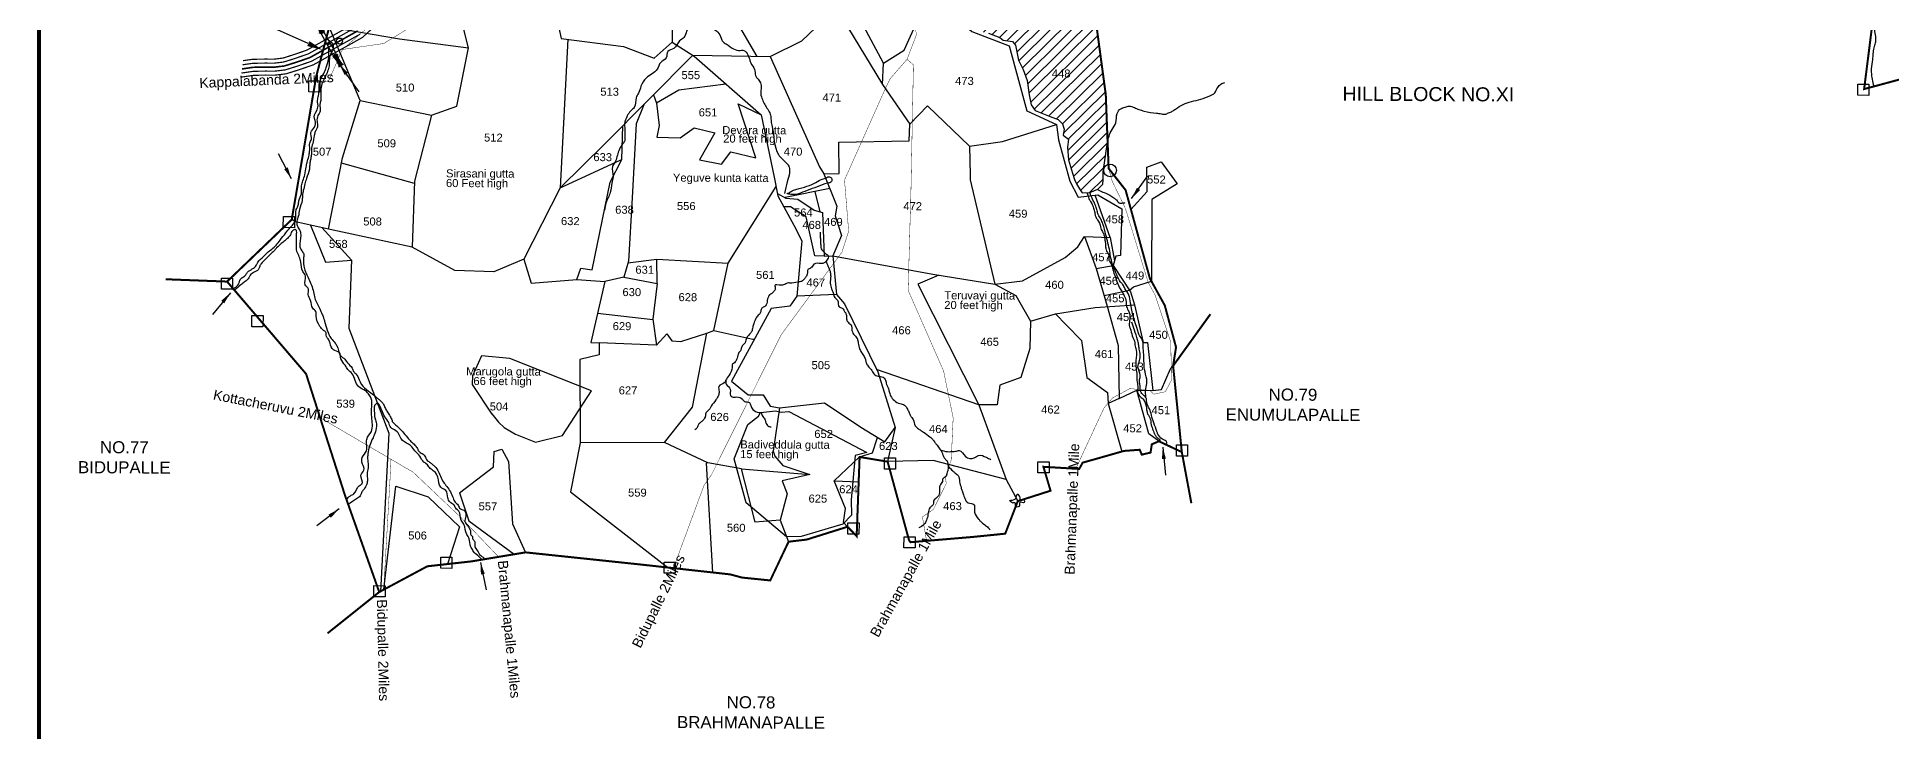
# Model space of a CAD drawing. Header units: feet. Extents: x 799341 to 808000, y 1563100 to 1570804.
# Drawn here: x 799341 to 803976, y 1565676 to 1567411 of the extents above; entities that cross this region are included whole.
import ezdxf
from ezdxf import colors
from ezdxf.entities.mleader import LeaderData, LeaderLine
from ezdxf.enums import TextEntityAlignment as Align
from ezdxf.math import Vec2, Vec3

# ---------------------------------------------------------------- set-up
doc = ezdxf.new("R2010")
doc.units = ezdxf.units.FT
doc.header["$LTSCALE"] = 15
doc.header["$MEASUREMENT"] = 0
doc.header["$PDMODE"] = 32
doc.header["$PDSIZE"] = 15
doc.linetypes.add('HIDDEN2', pattern=[0.1875, 0.125, -0.0625])
for name, color, linetype in [('CANAL1', 7, 'Continuous'), ('HILL', 17, 'Continuous'), ('PLOT', 7, 'Continuous'), ('PLOT NO', 7, 'Continuous'), ('ROADS', 6, 'Continuous'), ('STRUCTURE', 5, 'Continuous'), ('TANKS-STREAM', 4, 'Continuous'), ('TEXT', 1, 'Continuous'), ('text2', 7, 'Continuous'), ('VILLAGE STONES', 240, 'Continuous')]:
    doc.layers.add(name, color=color, linetype=linetype)
doc.layers.add('VILLAGE BOUNDRY', color=5, linetype='HIDDEN2', lineweight=100)
doc.styles.get("Standard").update_dxf_attribs({"font": 'arial.ttf'})
doc.linetypes.add('DOTS', pattern='A,1e-06,-3,["●",Standard,S=3,R=0,X=-1.25,Y=-1.25],-3', length=6.000001)
doc.dimstyles.get("Standard").update_dxf_attribs({"dimtxt": 0.18, "dimasz": 30, "dimexe": 0.18, "dimexo": 0.0625, "dimgap": 0.09, "dimtad": 0, "dimtih": 1, "dimtoh": 1, "dimdec": 4, "dimzin": 0, "dimdsep": 46, "dimtxsty": 'Standard', "dimcen": 0.09, "dimadec": 0, "dimazin": 0, "dimtfac": 1, "dimtdec": 4, "dimtofl": 0, "dimtmove": 0, "dimatfit": 3, "dimfxl": 1, "dimtolj": 1, "dimtzin": 0, "dimarcsym": 0})

# ---------------------------------------------------------------- blocks, each defined once
blk = doc.blocks.new('UT')
at = {"layer": 'STRUCTURE'}
h = blk.add_hatch(dxfattribs=at)
h.set_pattern_fill('DASH', color=150, scale=8, angle=-39.6278, style=0)
h.set_pattern_definition([(320.372247933, (-4370.464, -6260.8811), (1.40800153113, 0.132407282), [1, -1])])
h.paths.add_polyline_path([(765163, 1700681.9), (765165.6, 1700680.6), (765167.2, 1700680.3), (765169.1, 1700680), (765172.4, 1700679.6), (765176.4, 1700679.3), (765179.5, 1700679.5), (765183.1, 1700679.9), (765187.7, 1700680.9), (765188.9, 1700681.2), (765193.1, 1700682.2), (765196.1, 1700680.2), (765196.1, 1700672.2), (765193.1, 1700670.2), (765190.5, 1700670.8), (765188.1, 1700671.3), (765185.5, 1700671.8), (765183.6, 1700672.1), (765181, 1700672.5), (765180.3, 1700672.5), (765178.5, 1700672.6), (765176.7, 1700672.6), (765174.6, 1700672.5), (765172.5, 1700672.3), (765170.4, 1700672), (765168.5, 1700671.7), (765166.1, 1700671.2), (765165, 1700670.8), (765163, 1700669.7)])
h.paths.add_polyline_path([(765259.1, 1700682.2), (765256.1, 1700680.2), (765256.1, 1700672.2), (765259.1, 1700670.2), (765261.9, 1700671), (765264.4, 1700671.6), (765266.4, 1700672), (765269.1, 1700672.5), (765272.7, 1700673), (765276.1, 1700673.1), (765278.6, 1700672.9), (765281.2, 1700672.7), (765283.9, 1700672.3), (765286.4, 1700671.9), (765288, 1700671.3), (765289.2, 1700670.6), (765289.1, 1700682.7), (765287.6, 1700681.8), (765285.7, 1700681.2), (765283, 1700680.7), (765281.2, 1700680.4), (765276.7, 1700679.9), (765272.7, 1700679.9), (765268.7, 1700680.3), (765264.8, 1700681), (765261.2, 1700681.7)])
at = {"layer": 'STRUCTURE', "color": 150, "const_width": 0.628}
for points in [[(765190.1, 1700688.2), (765190.1, 1700684.2), (765196.1, 1700680.2), (765256.1, 1700680.2), (765262.1, 1700684.2), (765262.1, 1700688.2)], [(765190.1, 1700664.2), (765190.1, 1700668.2), (765196.1, 1700672.2), (765256.1, 1700672.2), (765262.1, 1700668.2), (765262.1, 1700664.2)]]:
    blk.add_lwpolyline(points, dxfattribs=at)
at = {"layer": 'STRUCTURE', "color": 150}
for points in [[(765196.1, 1700680.2), (765256.1, 1700680.2)], [(765196.1, 1700672.2), (765256.1, 1700672.2)], [(765196.1, 1700672.2), (765256.1, 1700672.2)]]:
    blk.add_lwpolyline(points, dxfattribs=at)
at = {"layer": 'STRUCTURE', "color": 0}
blk.add_circle((765226.1, 1700676.2), 1.89, dxfattribs=at)
at = {"layer": 'STRUCTURE', "color": 150}
for points in [[(765163, 1700681.9), (765164.4, 1700681.1), (765167.9, 1700680.2), (765171.2, 1700679.8), (765176.1, 1700679.4), (765184.7, 1700680.3), (765193.1, 1700682.2)], [(765289.1, 1700682.7), (765287.8, 1700681.9), (765284.3, 1700680.9), (765280.9, 1700680.4), (765276.1, 1700679.8), (765267.4, 1700680.5), (765259.1, 1700682.2)], [(765163, 1700669.7), (765164.3, 1700670.6), (765167.8, 1700671.6), (765171.2, 1700672.1), (765176, 1700672.6), (765184.7, 1700672), (765193.1, 1700670.2)], [(765289.2, 1700670.6), (765287.8, 1700671.4), (765284.2, 1700672.3), (765280.9, 1700672.7), (765276.1, 1700673.1), (765267.4, 1700672.2), (765259.1, 1700670.2)]]:
    blk.add_spline(points, degree=3, dxfattribs=at)
at = {"layer": 'STRUCTURE', "color": 0}
blk.add_text('STREAM', height=5, dxfattribs=at).set_placement((765148.2, 1700675.8), align=Align.MIDDLE_CENTER)
for points in [[(765190.9, 1700676), (765164.2, 1700675.8)], [(765289.3, 1700676.7), (765265.4, 1700676.4)]]:
    blk.add_leader(points, dimstyle='Standard', override={"dimasz": 10, "dimgap": 0.09, "dimtad": 0}, dxfattribs=at)

msp = doc.modelspace()

# ---------------------------------------------------------------- hatches: boundary and pattern name
at = {"layer": 'TANKS-STREAM'}
h = msp.add_hatch(dxfattribs=at)
h.set_pattern_fill('ANSI31,_O', color=256, scale=150.620672, angle=-0.2653)
h.set_pattern_definition([(44.7347113, (-10452.997, -2785.25), (-13.251328, 13.37461129), [])])
h.paths.add_polyline_path([(801818.2, 1567533.6), (801773.8, 1567537.4), (801712, 1567542.7), (801652.1, 1567549.9), (801615, 1567557.8), (801602, 1567553.8), (801589.8, 1567552.2), (801590.6, 1567546.5), (801603.4, 1567542.3), (801612.8, 1567540.8), (801623.2, 1567535.5), (801627.9, 1567527.9), (801629.7, 1567518.9), (801637.9, 1567511.3), (801643.8, 1567494), (801655.4, 1567464.7), (801665.5, 1567448.6), (801687.6, 1567434.3), (801694, 1567425.4), (801718.8, 1567421.2), (801747.5, 1567410.5), (801755.4, 1567403.2), (801779, 1567400), (801786.2, 1567391.1), (801793.6, 1567353.9), (801805.4, 1567330.4), (801815.5, 1567302.8), (801820.5, 1567267.1), (801825.6, 1567242.1), (801835.3, 1567228), (801873.1, 1567213.1), (801892.7, 1567205.4), (801903.5, 1567194.5), (801907.6, 1567181), (801905, 1567166.5), (801918.7, 1567155.9), (801915.9, 1567136.6), (801918.6, 1567104.5), (801929, 1567071.2), (801933.7, 1567055.2), (801939, 1567044.4), (801946, 1567031.9), (801953.2, 1567021.9), (801972.1, 1567023.3), (801991.8, 1567031.1), (802004.5, 1567044.3), (802005, 1567054.6), (802005.6, 1567074.5), (802016.5, 1567149), (802011.8, 1567267.8), (801987.1, 1567450.7), (801976.9, 1567535.9), (801923.3, 1567529.5), (801891.1, 1567530.8)])

# ---------------------------------------------------------------- linework, layer by layer
at = {"layer": 'CANAL1', "color": 1, "const_width": 3}
for points in [[(799850.8, 1567311.2), (799882.6, 1567315.7), (799912.2, 1567316.3), (799935.5, 1567316.1), (799963.7, 1567319.5), (799994.8, 1567329.2), (800031.4, 1567341.8), (800154.6, 1567410.4), (800215.9, 1567466.7)], [(799855.9, 1567352.3), (799879.3, 1567355.7), (799912, 1567356.3), (799933.3, 1567356.1), (799955.3, 1567358.7), (799982.3, 1567367.2), (800015, 1567378.4), (800131, 1567443.1)]]:
    msp.add_lwpolyline(points, dxfattribs=at)
at = {"layer": 'CANAL1', "color": 1, "linetype": 'HIDDEN2', "ltscale": 5, "const_width": 4}
msp.add_lwpolyline([(799853.4, 1567331.7), (799880.9, 1567335.7), (799912.1, 1567336.3), (799934.4, 1567336.1), (799959.5, 1567339.1), (799988.5, 1567348.2), (800011.4, 1567356), (800023.2, 1567360.1), (800142.8, 1567426.8)], dxfattribs=at)
at = {"layer": 'CANAL1', "color": 5, "const_width": 3}
for points in [[(799854.7, 1567342), (799880.1, 1567345.7), (799912.1, 1567346.3), (799933.8, 1567346.1), (799957.4, 1567348.9), (799985.4, 1567357.7), (800019.1, 1567369.3), (800136.9, 1567434.9)], [(799852.1, 1567321.4), (799881.8, 1567325.7), (799912.2, 1567326.3), (799934.9, 1567326.1), (799961.6, 1567329.3), (799991.7, 1567338.7), (800027.3, 1567350.9), (800148.7, 1567418.6)]]:
    msp.add_lwpolyline(points, dxfattribs=at)
at = {"layer": 'HILL'}
for points in [[(800478, 1566470.2), (800494.6, 1566449.1), (800508.6, 1566436), (800536.7, 1566419.7), (800586.8, 1566399.5), (800654, 1566416.5), (800726.9, 1566527.9), (800522.4, 1566608.8), (800452.1, 1566615), (800429.7, 1566565.5), (800428.6, 1566543.3), (800477.4, 1566469.1)], [(801375.2, 1566255.4), (801376.1, 1566217.1), (801354.7, 1566195), (801250.5, 1566164.1), (801214.4, 1566162.8), (801113.4, 1566247.7), (801083.1, 1566358), (801117.8, 1566443.4), (801143.9, 1566464.1), (801149.4, 1566473.6), (801186.7, 1566477.7), (801200.9, 1566474.8), (801220.2, 1566476), (801415, 1566374), (801385.5, 1566366.2), (801375.2, 1566255.4)]]:
    msp.add_lwpolyline(points, dxfattribs=at)
at = {"layer": 'PLOT'}
for points in [[(801173, 1567362.4), (801252.4, 1567401.5), (801338.3, 1567483.8), (801333.1, 1567505.7), (801325, 1567599.8), (801287.5, 1567720.9), (801265, 1567661.6), (801242.2, 1567590.2), (801252.4, 1567539.7), (801256.2, 1567531.5), (801291.4, 1567505.9), (801333.9, 1567502.1)], [(800071.5, 1567436.5), (800246.9, 1567406.6), (800419.7, 1567384.3), (800386, 1567517), (800426, 1567596.3), (800345.5, 1567578.9), (800264.1, 1567557)], [(800426, 1567596.3), (800432.8, 1567576.3), (800462, 1567567.7), (800491.2, 1567518.4), (800523, 1567510.3), (800559.7, 1567516), (800614.2, 1567496.5), (800640.4, 1567457.9), (800650.8, 1567408.1), (800806.5, 1567387.9), (800883.5, 1567358.9), (800928.3, 1567398.6)], [(801072.4, 1567609.5), (801070.2, 1567575.3), (801085, 1567457), (801140.1, 1567362.9)], [(801456.2, 1567345.8), (801507.7, 1567378.8), (801535.7, 1567439.6), (801628.2, 1567448.7), (801652.5, 1567446.7), (801562.6, 1567569.5), (801694.1, 1567564), (801769.7, 1567554.1), (801794.5, 1567558.3), (801821.9, 1567548.4), (801859, 1567543.6), (801870.8, 1567550.4), (801903.6, 1567551), (801903.7, 1567545.8), (801925.1, 1567553.6), (801968.3, 1567606.9)], [(801338.3, 1567483.8), (801453.6, 1567292.4), (801521.9, 1567193.4), (801566.4, 1567239.5), (801671.2, 1567138.5), (801753.9, 1567150.8), (801888.6, 1567192.7)], [(801453.6, 1567292.4), (801456.2, 1567345.8), (801406.9, 1567437.8), (801389.2, 1567502.2)], [(800070, 1566931.7), (800104.9, 1567109.6), (800148.9, 1567252.8), (800071.5, 1567436.5)], [(800927.4, 1567459.6), (800928.3, 1567398.6), (800982.9, 1567363.6), (801150.5, 1567217), (801183.5, 1567061.3), (801192.4, 1567015.1), (801232.2, 1566941.8), (801252.6, 1566902.2), (801239.5, 1566764.5), (801222.5, 1566739.5), (801175.3, 1566733.7), (801120.7, 1566633), (801076.5, 1566551.6), (801118.5, 1566517.4), (801155.7, 1566517.6), (801173.2, 1566489.8), (801196.8, 1566485), (801309.3, 1566497.6), (801399.7, 1566437.4), (801460.1, 1566400.2), (801485.3, 1566435.8), (801466.7, 1566350.9)], [(801652.5, 1567446.7), (801677.1, 1567425), (801770.7, 1567389.3), (801814.6, 1567226.8), (801888.6, 1567192.7)], [(800668, 1567405.9), (800648.2, 1567034.7), (800557.5, 1566856.5), (800482.9, 1566824.7), (800385.3, 1566827.9), (800278.6, 1566886.6), (800061.9, 1566933.4), (799987.2, 1566949.6), (799977.7, 1566955.4)], [(800148.9, 1567252.8), (800327.1, 1567216.6), (800389.9, 1567238.8), (800419.7, 1567384.3)], [(800648.2, 1567034.7), (800761.3, 1567145.7), (800979.7, 1567365.7), (801173, 1567362.4), (801296.4, 1567087.3), (801307.3, 1567070.1), (801339.8, 1566988.6), (801335.7, 1566964.9), (801351.1, 1566915.4), (801329.7, 1566864.9), (801339.1, 1566768.4), (801239.5, 1566764.5)], [(801062.7, 1567293.8), (800945.3, 1567279), (800888.9, 1567246.5)], [(800881.7, 1567267), (800888.9, 1567246.5), (800895.8, 1567190.1), (800889.8, 1567161.1), (800948.4, 1567159.7), (800983.7, 1567184.9), (801034.9, 1567171.7), (800996.6, 1567104.6), (801052, 1567094.2), (801074.7, 1567124.9), (801137.4, 1567110), (801093.2, 1567244.5), (801150.5, 1567217)], [(800327.1, 1567216.6), (800284.5, 1567051.8), (800278.6, 1566886.6)], [(800857.3, 1567242.4), (800838.6, 1567194.8), (800828.5, 1567009.5), (800818.9, 1566852), (800807.9, 1566811.5), (800759.8, 1566800.6)], [(800648.2, 1567034.7), (800798, 1567104.1), (800802.3, 1567105.1), (800805.1, 1567189.8)], [(801307.3, 1567070.1), (801345.7, 1567070.7), (801344.4, 1567149.1), (801520.3, 1567151.9), (801521.9, 1567193.4)], [(801888.6, 1567192.7), (801893.6, 1567154.5), (801922.3, 1567051.3), (801943, 1567011.8), (801992.3, 1567017), (802052.3, 1566982), (802048.4, 1566866), (802036.6, 1566864), (802030.2, 1566840.4), (802073.7, 1566775.4), (802083.6, 1566742.4), (802105, 1566648.8), (802115.7, 1566648.8), (802129.2, 1566528.4), (802151.3, 1566530.9), (802172.5, 1566580.8), (802180.1, 1566590.2)], [(800690.3, 1566805.5), (800699.9, 1566833.8), (800728.8, 1566829.9), (800773.3, 1567048.5), (800802.3, 1567105.1)], [(801671.2, 1567138.5), (801672.6, 1567067.1), (801673.3, 1567054.6), (801734.8, 1566794.2), (801803.5, 1566802.2), (801910.4, 1566860.8), (801941.6, 1566887.3), (801958.5, 1566913.3), (802022.6, 1566910.4), (801985.1, 1567016.3)], [(800284.3, 1567045.3), (800102.4, 1567096.7)], [(802074.7, 1566980.6), (802114.9, 1567025.7), (802114.5, 1567086.1), (802150.2, 1567099.6), (802190.6, 1567044.7), (802127, 1567005.9), (802125.9, 1566801.6)], [(801032.5, 1566678.5), (801068.4, 1566846.5), (801187.9, 1567038.2)], [(801191.4, 1567020.2), (801212.6, 1567009.3), (801242.2, 1567006.4), (801283.2, 1566979), (801304.2, 1566973.4), (801308.5, 1566863.9), (801285.1, 1566864.9), (801262.8, 1566962.1), (801224, 1566987.7), (801207.6, 1566987.1)], [(801322.2, 1567032.7), (801210.8, 1567010.2)], [(801284.8, 1567025.2), (801297.4, 1566975.2)], [(800024.6, 1566941.5), (800061.8, 1566849.5), (800126.7, 1566853.9), (800052.9, 1566935.4)], [(801958.5, 1566913.3), (801987.4, 1566833.6), (802015.6, 1566739.1), (802042.7, 1566641.1), (802045.6, 1566509), (802018.2, 1566496.1), (802052.3, 1566376.3)], [(802022.6, 1566910.4), (802033.4, 1566852.2)], [(800126.7, 1566853.9), (800120.1, 1566684.3), (800220, 1566421.9), (800199.5, 1566026.9)], [(800557.5, 1566856.5), (800576.2, 1566796.3), (800690.3, 1566805.5), (800759.8, 1566800.6), (800725.4, 1566648.3), (800746.1, 1566647.7), (800746.2, 1566617.4), (800697.3, 1566605.9), (800698.7, 1566397.9), (800674.6, 1566275.6), (800917.6, 1566086.5)], [(800807.9, 1566811.5), (800890.6, 1566795.4), (800889.9, 1566856.3)], [(800817.8, 1566847.7), (800889.9, 1566856.3), (801068.4, 1566846.5)], [(801308.5, 1566863.9), (801329.7, 1566864.9), (801579.5, 1566818.9), (801734.8, 1566794.2), (801786.8, 1566765.6), (801823.7, 1566701.5), (801822.3, 1566633.2), (801799.2, 1566560.7), (801747.4, 1566541.6), (801740.8, 1566492.8), (801694.7, 1566492.7), (801439.3, 1566581.4)], [(801987.4, 1566833.6), (802030.2, 1566840.4)], [(800890.6, 1566795.4), (800880.2, 1566706.6), (800888.9, 1566642.2), (800746.1, 1566647.7)], [(801594.7, 1566816.5), (801542.4, 1566794.1), (801694.7, 1566492.7), (801763.2, 1566306.3), (801791.9, 1566252.1)], [(802007.7, 1566765.6), (802071.4, 1566778.8), (802080.7, 1566787.9), (802125.9, 1566801.6)], [(801339.1, 1566768.4), (801359, 1566745.2), (801442.5, 1566574.9), (801485.3, 1566435.8)], [(801823.7, 1566701.5), (801885.8, 1566720), (801985.6, 1566735.8), (802083.6, 1566742.4)], [(800742.1, 1566722.1), (800880.2, 1566706)], [(801885.8, 1566720), (801913.4, 1566691.8), (801951.1, 1566653.4), (801964.9, 1566560.9), (802016.3, 1566523.6), (802018.2, 1566496.1)], [(800888.9, 1566642.2), (800914.9, 1566670.1), (800927.8, 1566653), (800949.9, 1566650.7), (801015.1, 1566672.1)], [(801101.8, 1566332.7), (801017.2, 1566347.9), (800909, 1566398.7), (800979.3, 1566487), (801015.1, 1566672.1), (801032.5, 1566678.5), (801129.6, 1566657.2)], [(801129.6, 1566657.2), (801133.3, 1566656.4)], [(802045.6, 1566509), (802089.7, 1566529.8), (802129.2, 1566528.4)], [(802144.5, 1566401.8), (802119.2, 1566420.3), (802089.7, 1566529.8)], [(801196.8, 1566485), (801181.1, 1566377), (801185.2, 1566364.2), (801204.5, 1566341), (801272.7, 1566319), (801203.2, 1566302.8), (801215.9, 1566270.4), (801197.8, 1566204.5), (801219.2, 1566150.9)], [(801366.7, 1566188.3), (801356.1, 1566199.3), (801361.6, 1566233.5), (801332.9, 1566302.8), (801396.7, 1566362.5), (801429.1, 1566372.6), (801441.6, 1566411.6)], [(800396.6, 1566273.1), (800482.3, 1566338), (800483.5, 1566375.9), (800502.5, 1566382), (800519.2, 1566351.2), (800529.6, 1566195.2), (800561.9, 1566124.3)], [(800909, 1566398.7), (800698.7, 1566397.9)], [(801017.2, 1566347.9), (801013.6, 1566346.9), (801028.8, 1566074.2)], [(801197.8, 1566204.5), (801135.7, 1566200), (801101.8, 1566332.7), (801272.7, 1566319)], [(801763.2, 1566306.3), (801580.5, 1566353.6), (801466.7, 1566350.9)], [(800207.5, 1566031.2), (800237.6, 1566289.8), (800318.6, 1566263), (800396.6, 1566187.8), (800367.3, 1566095.2)], [(800396.6, 1566273.1), (800420.3, 1566202.7), (800533.9, 1566119.6)], [(801332.9, 1566302.8), (801394.4, 1566300.4)]]:
    msp.add_lwpolyline(points, dxfattribs=at)
at = {"layer": 'ROADS', "linetype": 'DOTS', "ltscale": 0.15, "const_width": 1}
for points in [[(800104.4, 1567380.3), (800265.8, 1567520.7), (800413.8, 1567679.9), (800477.4, 1567762.1), (800553.7, 1567939.2)], [(800931.5, 1566084.9), (801007.7, 1566291.2), (801026.3, 1566317.7), (801200.8, 1566668), (801352.7, 1566874.3), (801369.3, 1566926.6), (801359, 1567054.3), (801460.8, 1567282), (801473.1, 1567307.3), (801515.3, 1567355.8), (801539.7, 1567419.8), (801526.4, 1567446.7), (801556.3, 1567515.9), (801538.7, 1567619), (801507.8, 1567733.5), (801501.4, 1567757.5), (801488.2, 1567846.4), (801465, 1567851.2), (801478.9, 1567869)], [(800041.4, 1567298.2), (800069.2, 1567300.7), (800104.4, 1567380.3), (800207.8, 1567395.2), (800303.5, 1567453.8)], [(801564, 1566153.1), (801553.7, 1566212.8), (801581.4, 1566231.9), (801613.2, 1566296.3), (801611.1, 1566312.7), (801625.7, 1566355.9), (801630.5, 1566459.9), (801606.6, 1566577.2), (801518, 1566778.7), (801525.1, 1567031.9), (801531.2, 1567341.8), (801515.3, 1567355.8)]]:
    msp.add_lwpolyline(points, dxfattribs=at)
at = {"layer": 'ROADS', "linetype": 'HIDDEN2', "ltscale": 10, "const_width": 1}
for points in [[(801936.9, 1566333.2), (802007.5, 1566485.2), (802028.7, 1566509.9), (802072, 1566533.3), (802121.7, 1566528.7), (802132, 1566519.4), (802160.6, 1566525.5), (802176.1, 1566554.6), (802174.2, 1566649.6), (802135, 1566767.1), (802117.6, 1566799.1), (802069.3, 1566956), (802060.9, 1566983.2), (802028.1, 1567050.8), (802019, 1567083.1)], [(800048.7, 1566460.6), (800165.2, 1566392.4), (800281.4, 1566324.3), (800399.5, 1566212.4), (800494.5, 1566113.1)], [(800225.8, 1566356.9), (800223.3, 1566306.7), (800207.5, 1566031.2)]]:
    msp.add_lwpolyline(points, dxfattribs=at)
at = {"layer": 'TANKS-STREAM'}
msp.add_lwpolyline([(801718.8, 1567421.2), (801747.5, 1567410.5), (801755.4, 1567403.2), (801779, 1567400), (801786.2, 1567391.1), (801793.6, 1567353.9), (801805.4, 1567330.4), (801815.5, 1567302.8), (801820.5, 1567267.1), (801825.6, 1567242.1), (801835.3, 1567228), (801873.1, 1567213.1), (801892.7, 1567205.4), (801903.5, 1567194.5), (801907.6, 1567181), (801905, 1567166.5), (801918.7, 1567155.9), (801915.9, 1567136.6), (801918.6, 1567104.5), (801929, 1567071.2), (801933.7, 1567055.2), (801939, 1567044.4), (801946, 1567031.9), (801953.2, 1567021.9), (801972.1, 1567023.3), (801991.8, 1567031.1), (802004.5, 1567044.3), (802005, 1567054.6), (802005.6, 1567074.5), (802016.5, 1567149)], dxfattribs=at)
for points in [[(803931.4, 1567288.1), (803930.6, 1567292.9), (803926.8, 1567310.1), (803925.5, 1567323.4), (803925.6, 1567332.3), (803928.7, 1567355.6), (803929.5, 1567369.5), (803932.1, 1567384.7), (803935.4, 1567396.9), (803936.2, 1567408.2), (803933.6, 1567425.3), (803936.4, 1567444), (803939.2, 1567460.8), (803942.3, 1567477.6), (803947, 1567493.9), (803947.3, 1567508.8), (803949.6, 1567530.9), (803953.8, 1567551.2), (803960.4, 1567569.9), (803963.7, 1567585.9), (803952.9, 1567639.7), (803943.6, 1567670.5), (803940.7, 1567701.2), (803935.3, 1567726.8), (803930.8, 1567746.3), (803928, 1567781), (803919.5, 1567804.2), (803911.8, 1567828.5), (803903, 1567853.1), (803900, 1567870.2), (803902.4, 1567881.8), (803899.1, 1567910.8), (803893, 1567932), (803889, 1567943.9), (803881.9, 1567967.2), (803878.6, 1567981.9), (803874.9, 1568005.8), (803866.9, 1568060), (803862.9, 1568075.4), (803860.3, 1568092.2), (803859.7, 1568118.1), (803856, 1568135.2), (803852, 1568156.3), (803852.4, 1568177.5), (803850.9, 1568210.6), (803853, 1568228.7), (803850.4, 1568244.1), (803851.8, 1568256.7), (803849, 1568289), (803835.4, 1568317.4), (803837.2, 1568353.4), (803830.2, 1568366.6), (803825.9, 1568383), (803818.9, 1568397.7), (803810.8, 1568416.9), (803798.8, 1568441.5), (803792.9, 1568451.3), (803784.2, 1568457.4), (803780.4, 1568460.7), (803770.1, 1568481.5), (803764.6, 1568495.5), (803754.8, 1568500.5), (803742.2, 1568504.9), (803739.5, 1568505.5), (803722.6, 1568509.4), (803710, 1568512.2), (803689.5, 1568512.4), (803667.5, 1568527.7), (803660.9, 1568529.3), (803656.6, 1568533.2), (803645.7, 1568537.6), (803634.2, 1568539.8), (803626.6, 1568540.9), (803617.3, 1568543.7), (803608.6, 1568547.6), (803596.6, 1568551.5), (803581.8, 1568555.9), (803571.4, 1568559.2), (803561.1, 1568570.7), (803553.5, 1568574), (803544.2, 1568579.5), (803537.1, 1568586.1), (803525.7, 1568591.1), (803515.3, 1568595), (803474.7, 1568606.5), (803466.4, 1568609.8), (803453.2, 1568618.1), (803450, 1568621), (803444.5, 1568622.5), (803435.7, 1568626.3), (803429.1, 1568630.9), (803423.6, 1568636.6), (803419.3, 1568640.7), (803410.3, 1568646.4), (803401.2, 1568651), (803390.5, 1568657.1), (803370.6, 1568674), (803359.1, 1568680.1), (803352, 1568686), (803344.3, 1568688.9), (803333.7, 1568698), (803328.9, 1568704.8), (803323.2, 1568709.7), (803314.5, 1568713.7), (803301.6, 1568721.7), (803295.4, 1568729.5), (803289.7, 1568734.2), (803279.2, 1568741.4), (803271.2, 1568747.8), (803258.2, 1568752.4), (803251.3, 1568745.6), (803252.5, 1568734.5), (803264.5, 1568719.9), (803273.4, 1568711.4), (803275.9, 1568704.2), (803280.4, 1568688.7), (803284.4, 1568682.3), (803295, 1568680.7), (803306.8, 1568681.1), (803324.9, 1568682.3), (803335.1, 1568672.4), (803343.7, 1568663.9), (803356.3, 1568651.7), (803379, 1568635.8), (803387.1, 1568624.3), (803394.5, 1568614.8), (803403.3, 1568603.6), (803425.3, 1568582.3), (803425.3, 1568573.1), (803425.9, 1568563.3), (803426.8, 1568544.4), (803425.1, 1568533.6), (803423, 1568523.8), (803426.4, 1568516), (803427.7, 1568510.5), (803427.6, 1568504.4), (803432.5, 1568489.9), (803433.6, 1568483.2), (803431.9, 1568469.5), (803433.1, 1568460.7), (803435.2, 1568455.7), (803437.5, 1568449.8), (803442.7, 1568446.5), (803443.4, 1568440.3), (803443.4, 1568428.7), (803443.3, 1568418.7), (803447.6, 1568412.6), (803454.2, 1568401.6), (803455.8, 1568394.5), (803461.5, 1568388.5), (803462.9, 1568383.3), (803464, 1568372.8), (803467, 1568341.4), (803471.9, 1568326.9), (803470.7, 1568320.9), (803470.2, 1568312.9), (803469.9, 1568301.3), (803466, 1568279.5), (803465, 1568271), (803465.2, 1568263.1), (803469.9, 1568259.1), (803484.6, 1568248.4), (803489.7, 1568239.1), (803496.3, 1568238.8), (803518.2, 1568235.8), (803543.2, 1568233), (803561.7, 1568226.2), (803577.5, 1568223.2), (803585, 1568219.2), (803601.5, 1568210.3), (803613.7, 1568193.3), (803625.1, 1568180.2), (803626.4, 1568163.4), (803639.2, 1568146.6), (803639.6, 1568138.1), (803644.8, 1568122.6), (803644.1, 1568110.4), (803645.6, 1568095.4), (803648.2, 1568080.8), (803649, 1568079.7), (803648.1, 1568067.7), (803646.8, 1568055.7), (803646.2, 1568043.4), (803654.1, 1568030.8), (803659.7, 1568027.9), (803667.1, 1568018.2), (803670.3, 1568010.2), (803679.6, 1568000.9)], [(800820.5, 1567873.9), (800820.5, 1567864.6), (800823.7, 1567856.6), (800829.5, 1567841.3), (800832.9, 1567805.7), (800831.2, 1567786.4), (800832.7, 1567765.9), (800825.5, 1567722.3), (800825.2, 1567712.7), (800828.7, 1567669.6), (800834.6, 1567659.4), (800834.3, 1567652.8), (800847.1, 1567646.8), (800857.6, 1567643), (800869.3, 1567635.2), (800874.6, 1567627.7), (800884.2, 1567618.8), (800894.1, 1567616.9), (800901.1, 1567612.6), (800906.2, 1567607.7), (800913.8, 1567603.2), (800935.3, 1567588.6), (800952.4, 1567580.8), (800966.4, 1567582.4), (800981, 1567577.9), (800988.5, 1567568.3), (800984.7, 1567554.9), (800987.3, 1567546.3), (800991.8, 1567530), (800993, 1567518.5), (800996.3, 1567508.6), (800999.9, 1567500.8), (801001.9, 1567490.1), (801001.9, 1567471.5), (800996.4, 1567457.6), (800980.7, 1567444.9), (800964.5, 1567426), (800957.5, 1567410), (800946.7, 1567401.8), (800932.5, 1567383.1), (800917.6, 1567375), (800913.4, 1567359.7), (800899.8, 1567347.9), (800891, 1567331), (800863.3, 1567308.9), (800850.4, 1567288.4), (800844.1, 1567271.3), (800838.3, 1567259.4), (800833.6, 1567235.5), (800824.5, 1567226.5), (800816.2, 1567214.2), (800809.4, 1567194.1), (800810.3, 1567175.1), (800809.8, 1567165.2), (800808.9, 1567150.4), (800803.6, 1567142.8), (800794.8, 1567127.1), (800784.8, 1567098), (800779.3, 1567088.1), (800780.5, 1567062.5), (800777.9, 1567046.1), (800773.7, 1567023), (800762.7, 1566996.5), (800759.1, 1566978.7)], [(801001.2, 1567468.5), (801011.3, 1567453.8), (801015.9, 1567446.4), (801027.6, 1567434.9), (801042.4, 1567423.9), (801050.7, 1567408.7), (801054.6, 1567399.8), (801063.2, 1567394.3), (801081.6, 1567381.8), (801098.4, 1567378), (801104.5, 1567378.5), (801122.1, 1567355), (801124.7, 1567346.6), (801134, 1567330.6), (801136.8, 1567315.1), (801149.4, 1567296.8), (801149.8, 1567269.8), (801153.8, 1567255.1), (801159.7, 1567242.7), (801167, 1567230.8), (801170.6, 1567224.8), (801174.7, 1567212.9), (801175.6, 1567201), (801178.3, 1567187.5), (801194, 1567117.8), (801198.1, 1567111.9), (801208.1, 1567102.2), (801217.7, 1567092.6), (801218.6, 1567091.6), (801221.8, 1567080.2), (801221.7, 1567072)], [(799830.9, 1566783.4), (799838, 1566787), (799846.6, 1566797.9), (799848.6, 1566805.4), (799855, 1566810.8), (799863.1, 1566817.8), (799867.1, 1566823.9), (799879.2, 1566832.1), (799888.9, 1566841.1), (799893.3, 1566848.7), (799907.6, 1566863.9), (799916, 1566872.2), (799939.1, 1566891.5), (799948.8, 1566904), (799962.9, 1566922.3), (799973.9, 1566935.8), (799981.6, 1566943.6), (799986.9, 1566953.5), (799989.2, 1566980.5), (799994.1, 1566991.7), (799995.7, 1567002.4), (800001.9, 1567020.1), (800002.4, 1567039.7), (800005.8, 1567052.2), (800010.2, 1567067.6), (800013.8, 1567086.7), (800015.9, 1567098.2), (800020.3, 1567113.3), (800022.1, 1567125.6), (800022.8, 1567133.4), (800022.7, 1567146.1), (800026.9, 1567156.3), (800025.4, 1567173.2), (800034.7, 1567186.5), (800035.9, 1567203.3), (800033.9, 1567211.2), (800043.3, 1567236.3), (800042.2, 1567252.9), (800044.7, 1567264.9), (800048.2, 1567301.4), (800058.3, 1567320.6), (800064.1, 1567335.4), (800069.7, 1567356), (800070.6, 1567371.3), (800070.4, 1567378.3), (800069.4, 1567386.1), (800065.7, 1567394.6), (800060.8, 1567396)], [(800064, 1567408.2), (800071.2, 1567402.5), (800079.7, 1567394.6), (800081.2, 1567386.3), (800078.3, 1567375.1), (800073.4, 1567364.7), (800071.4, 1567348.3), (800070.7, 1567336.3), (800068.9, 1567329.5), (800062.5, 1567315.1), (800059.4, 1567308.4), (800052.9, 1567294.2), (800050.2, 1567278.1), (800050.4, 1567267.6), (800050.1, 1567252.9), (800048.3, 1567243.3), (800048.5, 1567226.4), (800043.2, 1567215.2), (800040.9, 1567201), (800041.7, 1567186.7), (800038.6, 1567179.5), (800035.1, 1567171), (800031.2, 1567149.7), (800027.2, 1567133.9), (800026.9, 1567123), (800026.2, 1567112.9), (800023.8, 1567102.2), (800022.6, 1567091.5), (800021.7, 1567081.7), (800014.5, 1567057.9), (800010.5, 1567044.7), (800006.7, 1567028.2), (800004.5, 1567015.5), (800003.9, 1567004.2), (799997.2, 1566981), (799994.1, 1566963.1), (799990.6, 1566951.6), (799991.6, 1566940.3), (799996.9, 1566930), (799999.8, 1566922.1), (799997.7, 1566895.5), (800001.1, 1566879.8), (800007, 1566871.4), (800007.4, 1566860.6), (800009.4, 1566832.7), (800022.2, 1566803.3), (800033.1, 1566770.6), (800036.5, 1566755.7), (800043.2, 1566742.7), (800049.4, 1566728.6), (800054.4, 1566717.2), (800059.9, 1566701.5), (800076.2, 1566658.7), (800086, 1566646.9), (800091.4, 1566638.7), (800095.2, 1566624.6), (800099.4, 1566615.6), (800110.5, 1566606.8), (800117.2, 1566597.4), (800128.5, 1566584.7), (800132.4, 1566576.1), (800137.8, 1566570.2), (800146.4, 1566555.6), (800149.1, 1566549), (800184.3, 1566515.7), (800194.6, 1566507), (800200.4, 1566502.2), (800208.6, 1566490.8), (800212.9, 1566481), (800218.4, 1566472.3), (800225, 1566461.3), (800227.7, 1566456.2), (800228.9, 1566451.5), (800235.5, 1566444.4), (800240.2, 1566440.4), (800267, 1566411.3), (800275.5, 1566401.6), (800285.7, 1566392.4), (800291.7, 1566383.6), (800295, 1566377), (800303.5, 1566370.9), (800308.7, 1566367.3), (800314.4, 1566356.5), (800318.8, 1566352.1), (800324.9, 1566347.4), (800332, 1566341.9), (800342.5, 1566329.2), (800356.7, 1566299.9), (800365.2, 1566288.9), (800381.1, 1566260.2), (800386, 1566249.7), (800393.4, 1566242.5), (800399.1, 1566233.1), (800407.4, 1566230.1), (800412.5, 1566214.8), (800410.6, 1566201.2), (800417.7, 1566190.2), (800423.4, 1566180.5), (800424.8, 1566172), (800425, 1566168.4), (800429.1, 1566164), (800429.7, 1566159), (800433.5, 1566153.5), (800435.1, 1566150.2), (800435.1, 1566139.3), (800441.2, 1566129.1), (800449.9, 1566116.4), (800459.8, 1566107.3), (800460.1, 1566105.6)], [(802016.5, 1567149), (802020, 1567163.4), (802027.4, 1567180.6), (802036.7, 1567197.1), (802040.1, 1567220.2), (802049.3, 1567232.3), (802060, 1567236.3), (802070.3, 1567238.8), (802083.5, 1567235), (802094.5, 1567230.6), (802108.1, 1567226.5), (802138.5, 1567221.2), (802148.1, 1567220.1), (802159.5, 1567218.6), (802168.7, 1567221.8), (802177.9, 1567225.8), (802186.3, 1567231.6), (802225.9, 1567250.4), (802249.5, 1567255.8), (802271.9, 1567264.8), (802284.1, 1567271.8), (802291.5, 1567285.7), (802299.6, 1567293.7), (802309.5, 1567298.1)], [(801221.7, 1567072), (801216.1, 1567049.9), (801209.1, 1567020.7)], [(801222.6, 1567023.6), (801234.2, 1567029.9), (801245.8, 1567032.9), (801258.6, 1567036.7), (801283.7, 1567046.1), (801299.4, 1567055.1), (801314.4, 1567060.5), (801319.6, 1567062.6), (801326.4, 1567058.9), (801326.3, 1567050.2), (801316.8, 1567046.4), (801290.8, 1567037.4), (801265.6, 1567028), (801244.1, 1567020), (801231.1, 1567017.9), (801216.8, 1567021.1), (801222.6, 1567023.6), (801222.5, 1567023.7)], [(801964.8, 1567023.2), (801967.7, 1567014.4), (801969.6, 1567007.7), (801971.6, 1567003.7), (801975.3, 1566998.2), (801978.1, 1566992.8), (801980.1, 1566987.1), (801983.5, 1566975.9), (801984.6, 1566970.2), (801986.8, 1566962.1), (801991.4, 1566954.7), (801998.8, 1566937), (802000.5, 1566930.7), (802003.6, 1566925.3), (802007.3, 1566917.5), (802009.2, 1566908.1), (802010.3, 1566899.8), (802011.2, 1566892), (802012, 1566882.9), (802014, 1566876.3), (802019.9, 1566863.7), (802019.3, 1566856.7), (802023.6, 1566847.8), (802028.4, 1566834.3), (802036.6, 1566809.1), (802046.2, 1566785.3), (802052.7, 1566774.9), (802058.1, 1566765.3), (802062.4, 1566750.4), (802063, 1566741), (802068, 1566728.7), (802071.7, 1566718.6), (802071.2, 1566687.6), (802074.3, 1566679.3), (802079.4, 1566660.7), (802084.5, 1566648.3), (802084.8, 1566642.6), (802087.9, 1566630), (802087.1, 1566603.8), (802087.5, 1566583.7), (802089.7, 1566567.6), (802090.1, 1566549.8), (802092.3, 1566536.1), (802092, 1566521.4), (802100.4, 1566511.3), (802104.5, 1566507.7), (802113.3, 1566486.6), (802114.9, 1566475), (802118.3, 1566466.6), (802124, 1566453.4), (802124.9, 1566444.1), (802127.4, 1566436.2), (802129.7, 1566430.1), (802135.1, 1566417.4), (802139.1, 1566412), (802145.2, 1566406.8), (802148.1, 1566401.8)], [(802112, 1566510.4), (802111.7, 1566532.9), (802114.6, 1566550.9), (802109.9, 1566575.4), (802106.6, 1566618.4), (802105.4, 1566638.9), (802103.8, 1566654), (802095.8, 1566666.3), (802091.6, 1566677.5), (802073.6, 1566747.4), (802069.6, 1566766.9), (802059.8, 1566783.5), (802054.3, 1566793), (802048.8, 1566799.5), (802039.4, 1566817.2), (802024.6, 1566859.3), (802021.9, 1566876.2), (802012, 1566917.4), (802004.5, 1566945.2), (801999.6, 1566956.6), (801993.1, 1566967.9), (801990.4, 1566977.7), (801987.3, 1566988.6), (801979.8, 1567004.1), (801977.5, 1567008.7), (801974.7, 1567015.2), (801972.1, 1567023.3)], [(801991.8, 1567031.1), (801997.4, 1567027.1), (802011.7, 1567021.7), (802032, 1567009.4), (802038.5, 1567004.4), (802045, 1566997.5), (802052.8, 1566996.6), (802060.6, 1566998.1)], [(800114.5, 1566256.3), (800124.2, 1566265.6), (800132.9, 1566270.4), (800146.4, 1566290.9), (800153.9, 1566295.5), (800150.7, 1566317), (800158.2, 1566329.4), (800154.2, 1566345), (800153.7, 1566361.2), (800164.7, 1566378.3), (800165.1, 1566406.4), (800176.8, 1566426.6), (800177.5, 1566462), (800177.6, 1566488.5), (800176.5, 1566508.5), (800171.5, 1566517.6), (800162.2, 1566527.9), (800144.8, 1566538.3), (800128.4, 1566570.5), (800118.1, 1566581), (800110.9, 1566591.7), (800100.7, 1566607.9), (800096.7, 1566623.2), (800081.8, 1566630.5), (800073.4, 1566646.4), (800070.3, 1566655.1), (800063.8, 1566666.4), (800062.9, 1566673.9), (800057, 1566678.6), (800048.3, 1566688.6), (800038.7, 1566715.4), (800037.8, 1566726), (800030.1, 1566734.1), (800024.9, 1566753.5), (800018.4, 1566768.5), (800019.7, 1566781.9), (800011.3, 1566792.5), (800012, 1566813.9), (800005.5, 1566826.1), (800000.3, 1566849.5), (799996.6, 1566862.6), (799990.7, 1566876.1), (799989.3, 1566893.8), (799989.4, 1566911.9), (799990, 1566920.6), (799987.9, 1566930), (799979.7, 1566927.6), (799974.4, 1566917.6), (799966.9, 1566908.6), (799960.6, 1566902.7), (799951.5, 1566895.3), (799939.9, 1566884.7), (799934.3, 1566878.2), (799927.4, 1566871.4), (799911.1, 1566855.5), (799901.6, 1566845.3), (799897.6, 1566838.8), (799895, 1566831.3), (799888.8, 1566826.3), (799875.9, 1566818.9), (799868.7, 1566807.4), (799859, 1566799), (799850.8, 1566792.5), (799834.8, 1566778.8)], [(801298.1, 1566924.3), (801298, 1566913.2), (801298.7, 1566908.1), (801298.9, 1566900.4), (801299.9, 1566889.3), (801301, 1566882.6), (801304.9, 1566877.5), (801312.6, 1566869.7), (801319.1, 1566864.4), (801314.7, 1566854.1), (801311, 1566849), (801304.7, 1566845.9), (801286.6, 1566845.8), (801282.5, 1566843.8), (801275, 1566834.6), (801267, 1566830.3), (801266.7, 1566825.2), (801263.6, 1566814.1), (801259.7, 1566808.4), (801251.7, 1566801.2), (801242.9, 1566799.4), (801222, 1566797), (801219.1, 1566797.2), (801206.5, 1566792.2), (801200.5, 1566791.3), (801184.8, 1566790.7), (801185.3, 1566788.2), (801185.7, 1566784.6), (801186.2, 1566781.7), (801182.1, 1566776.2), (801179.1, 1566772.1), (801172.1, 1566767.8), (801171.6, 1566767.3), (801166, 1566753.2), (801161.6, 1566739.7), (801153.9, 1566735.2), (801150, 1566728.7), (801147.3, 1566719.8), (801145.6, 1566718.4), (801138.3, 1566710.2), (801134.6, 1566702.3), (801132.2, 1566695.5), (801129.7, 1566686.4), (801127, 1566676), (801121.7, 1566668.9), (801112.4, 1566654.7), (801110.5, 1566647.8), (801104.9, 1566641.8), (801101, 1566633.3), (801100.2, 1566630.4), (801093.9, 1566621.1), (801092.7, 1566616.5), (801090.7, 1566609.5), (801087.1, 1566602.1), (801083.7, 1566598), (801079.3, 1566594.4), (801078.5, 1566586.3), (801070.7, 1566567), (801062, 1566553.3), (801058.6, 1566547.8), (801044.8, 1566538.7), (801044.8, 1566532.2), (801045.2, 1566520.9), (801041.8, 1566512), (801037.6, 1566504.9), (801025.9, 1566489.5), (801017.7, 1566477.5), (801013.1, 1566473.6), (801011.3, 1566464.7), (801010.6, 1566462.3), (801002.6, 1566451.5), (800996.3, 1566446.5), (800992.4, 1566440), (800989.2, 1566433.3), (800984.6, 1566430.4)], [(801312.5, 1566850.8), (801317.6, 1566840), (801321, 1566832.3), (801323.4, 1566824.3), (801324.4, 1566814.4), (801323.5, 1566796.4), (801324.8, 1566789.2), (801326.7, 1566782.4), (801329.9, 1566775), (801332.3, 1566766), (801338.7, 1566757.1), (801341.4, 1566754.1), (801345.9, 1566737.2), (801352.8, 1566734.5), (801358.1, 1566727.6), (801361.9, 1566721.6), (801363.8, 1566714.2), (801364.6, 1566705.4), (801367.9, 1566699.2), (801376.3, 1566690.5), (801377.2, 1566682.4), (801381.8, 1566669.1), (801390, 1566659.6), (801392.9, 1566650.2), (801395.6, 1566636.1), (801400, 1566626), (801406.8, 1566615.9), (801411.1, 1566606.4), (801413, 1566598.4), (801417.7, 1566589.4), (801427.6, 1566578.2), (801434.5, 1566567.8), (801445.9, 1566563.9), (801457.7, 1566559.9), (801462.2, 1566551.8), (801464.7, 1566541.5), (801468.1, 1566535.2), (801470.4, 1566526.5), (801474.3, 1566515.2), (801497.2, 1566495.9), (801508.7, 1566492.2), (801515.1, 1566484.4), (801519.7, 1566475.1), (801522.9, 1566467.3), (801527, 1566461.1), (801530.6, 1566456), (801535.7, 1566440.6), (801543.9, 1566432.8), (801551.7, 1566427.5), (801569.1, 1566415.4), (801579.4, 1566405.9), (801584.9, 1566399), (801590.2, 1566392.3), (801597.1, 1566382.4), (801601.2, 1566376), (801604.1, 1566369.3), (801610.1, 1566358.1), (801615.6, 1566351.7), (801617.3, 1566344.1), (801618, 1566333.5), (801615, 1566321.6), (801611.3, 1566312.9), (801604.1, 1566306.9), (801604.1, 1566304), (801598.5, 1566293.7), (801596.6, 1566281.1), (801594.5, 1566266.6), (801581.3, 1566251), (801580.8, 1566243.9), (801574.5, 1566237.9), (801568.7, 1566226.6), (801567.5, 1566218.6), (801563.8, 1566204.4), (801557.5, 1566194), (801544.6, 1566185.6)], [(802164.4, 1566396), (802164.4, 1566399), (802153.3, 1566407.1), (802142.1, 1566419.6), (802139.4, 1566426.2), (802132.2, 1566447.6), (802125.9, 1566467.3), (802121.2, 1566482.7), (802115.5, 1566494.2), (802111.6, 1566511.3), (802103.8, 1566519.1), (802097.9, 1566529.5), (802097.6, 1566540.8), (802096.2, 1566549.7), (802096.4, 1566556.1), (802098.1, 1566566.6), (802092.2, 1566586.7), (802096.3, 1566603.6), (802098.1, 1566617.9), (802095.6, 1566631.8), (802093.7, 1566643.8), (802091.5, 1566655.3), (802083.3, 1566679.2), (802076.8, 1566699.3)], [(801062.1, 1566553.6), (801063.6, 1566544.5), (801073.4, 1566531.8), (801074, 1566516), (801083.3, 1566511.9), (801090, 1566512.4), (801103.9, 1566507.1), (801108.9, 1566501.3), (801121.5, 1566498.2), (801124.8, 1566491), (801130, 1566481.2), (801144.8, 1566473.8), (801148.9, 1566473.8), (801153.2, 1566466.1), (801160.1, 1566456.8), (801162.4, 1566448.4), (801168.1, 1566439.8), (801175.3, 1566437.6)], [(800452.9, 1566106.1), (800445.5, 1566113.6), (800433.4, 1566124.2), (800427.7, 1566134.1), (800424.7, 1566139.6), (800421.2, 1566158.1), (800415.2, 1566169.1), (800407.5, 1566194.4), (800401.2, 1566204.9), (800395.5, 1566227), (800387.6, 1566234.4), (800382.7, 1566243), (800372.8, 1566250.2), (800368.1, 1566260.7), (800362.4, 1566278.9), (800350.3, 1566286.9), (800342.7, 1566312.2), (800333.7, 1566326.3), (800323.5, 1566334.1), (800316.9, 1566342.6), (800304.9, 1566352.6), (800295.3, 1566368.1), (800285.7, 1566377.7), (800274.4, 1566391.3), (800254.9, 1566403.8), (800238.2, 1566428.1), (800225.2, 1566435.8), (800220.1, 1566448.5), (800210.5, 1566462.9), (800202.6, 1566479.2), (800197.9, 1566489.6), (800191.6, 1566496.5), (800187.5, 1566494.6), (800184.1, 1566476.8), (800185.4, 1566460.5), (800188.9, 1566449.5), (800187.7, 1566429.4), (800182.4, 1566413.5), (800176.9, 1566402.5), (800170.7, 1566384.7), (800167.6, 1566366.5), (800167.5, 1566355), (800168.8, 1566335.4), (800166, 1566320.3), (800167, 1566305.7), (800165, 1566294.7), (800158.6, 1566282.4), (800153.1, 1566275.5), (800148.6, 1566265.1), (800139.8, 1566258), (800119, 1566243.8)], [(801598.3, 1566380.6), (801616.3, 1566375.9), (801624.1, 1566375.9), (801636.5, 1566376.8), (801645.9, 1566378.7), (801661.1, 1566364), (801683.2, 1566360.7), (801693.9, 1566366.5), (801713.1, 1566361.9), (801724.7, 1566356.3)], [(801617.9, 1566339.6), (801629.5, 1566327.8), (801634.8, 1566323.2), (801642.8, 1566316.3), (801646.7, 1566300.8), (801650.3, 1566285.9), (801652.6, 1566277.8), (801656.4, 1566268.2), (801661, 1566255.3), (801668.1, 1566248.1), (801682.5, 1566244.1), (801683.9, 1566235), (801684.1, 1566224.4), (801693.9, 1566207.4), (801698.7, 1566202.1), (801709.3, 1566193.3), (801718, 1566185.7), (801723.2, 1566180.3)]]:
    msp.add_spline(points, degree=3, dxfattribs=at)
at = {"layer": 'text2', "color": 5, "const_width": 10}
msp.add_lwpolyline([(799346.4, 1570799.4), (807894.1, 1570799.4), (807894.1, 1563411.2), (799346.4, 1563411.2)], close=True, dxfattribs=at)
at = {"layer": 'text2', "color": 3}
msp.add_point((800097.1, 1567401.3), dxfattribs=at)
at = {"layer": 'VILLAGE BOUNDRY', "lineweight": -2, "ltscale": 10, "const_width": 5.02}
for points in [[(804162.4, 1567350.4), (803906.8, 1567281.4), (803945.4, 1567587.5)], [(801987.1, 1567450.7), (802011.8, 1567267.8), (802019, 1567083.1), (802061.4, 1567029), (802122.1, 1566808.3), (802159.3, 1566741), (802187.4, 1566636.6), (802180.1, 1566590.2), (802201.8, 1566374.8), (802144.5, 1566401.8), (802126.9, 1566394.3), (802123.7, 1566373.6), (802101.8, 1566368.3), (802096.6, 1566380.6), (802057.5, 1566377.7), (801954, 1566348.3), (801945.5, 1566332.7), (801856, 1566338), (801873.9, 1566278.3), (801791.9, 1566252.1), (801760.6, 1566171), (801680.2, 1566162.9), (801523.9, 1566149.7), (801520.2, 1566154.6), (801466.7, 1566350.9), (801396.7, 1566362.5), (801389.3, 1566164.7), (801366.7, 1566188.3), (801264.6, 1566156.3), (801219.2, 1566150.9), (801173.4, 1566054.2), (801102.8, 1566061.4), (801073.5, 1566069.3), (800849.5, 1566094), (800561.9, 1566124.3), (800427, 1566101.8), (800316.4, 1566089.5), (800196.4, 1566025.2), (800110.8, 1566266.7), (800013.6, 1566570), (799816.2, 1566800.6), (799977.7, 1566955.4), (800039.1, 1567313.9), (800071.5, 1567436.5)]]:
    msp.add_lwpolyline(points, dxfattribs=at)
at = {"layer": 'VILLAGE BOUNDRY', "linetype": 'ByBlock', "lineweight": -2, "const_width": 5.02}
for points in [[(799816.2, 1566800.6), (799662.9, 1566806.4)], [(802180.1, 1566590.2), (802273.3, 1566719.2)], [(802201.8, 1566374.8), (802225.7, 1566247)], [(800196.4, 1566025.2), (800067.2, 1565922.2)]]:
    msp.add_lwpolyline(points, dxfattribs=at)
at = {"layer": 'VILLAGE STONES'}
for points in [[(800020.2, 1567302.2), (800048, 1567302), (800047.9, 1567274), (800020.1, 1567274.1)], [(803891, 1567293.9), (803918.8, 1567293.8), (803918.7, 1567265.7), (803890.9, 1567265.9)], [(799956.8, 1566963.3), (799984.6, 1566963.2), (799984.5, 1566935.1), (799956.7, 1566935.3)], [(799802.1, 1566809.5), (799829.9, 1566809.4), (799829.8, 1566781.3), (799802, 1566781.4)], [(799878.2, 1566715.9), (799906, 1566715.8), (799905.9, 1566687.7), (799878, 1566687.8)], [(802188.4, 1566392.9), (802216.3, 1566392.8), (802216.1, 1566364.7), (802188.3, 1566364.9)], [(801458.6, 1566360.3), (801486.4, 1566360.2), (801486.3, 1566332.1), (801458.5, 1566332.3)], [(801842.4, 1566350.8), (801870.2, 1566350.7), (801870.1, 1566322.6), (801842.3, 1566322.8)], [(801367.4, 1566197.9), (801395.2, 1566197.8), (801395.1, 1566169.7), (801367.3, 1566169.9)], [(801507.7, 1566163.4), (801535.5, 1566163.3), (801535.4, 1566135.3), (801507.5, 1566135.4)], [(800350.3, 1566112.6), (800378.1, 1566112.5), (800378, 1566084.4), (800350.2, 1566084.5)], [(800908.4, 1566100.2), (800936.2, 1566100.1), (800936, 1566072), (800908.2, 1566072.2)], [(800183.2, 1566041.2), (800211, 1566041.1), (800210.9, 1566013.1), (800183.1, 1566013.2)]]:
    msp.add_lwpolyline(points, close=True, dxfattribs=at)
msp.add_circle((802022.6, 1567078.2), 15.9, dxfattribs=at)
msp.add_spline([(801779.3, 1566246.8), (801772.5, 1566253.6), (801786.6, 1566258.2), (801790.3, 1566269.9), (801796.9, 1566260.5), (801797, 1566256.6), (801806.5, 1566256.6), (801807.7, 1566248.7), (801796.7, 1566249.1), (801795, 1566238.8), (801786.3, 1566239.6), (801785.9, 1566246.8), (801778.3, 1566247.4)], degree=3, dxfattribs=at)

# ---------------------------------------------------------------- block references
at = {"layer": 'STRUCTURE', "color": 0, "rotation": 119.4011916410081}
msp.add_blockref('UT', (2657371.6, 1735625.6), dxfattribs=at)

# ---------------------------------------------------------------- texts
at = {"layer": 'PLOT NO'}
for s, height, rotation, p in [('Kappalabanda 2Miles', 25, 2.5064, (799747.4, 1567284.1)), ('555', 20, 359.7347, (800951.5, 1567306.3)), ('651', 20, 359.7347, (800994.6, 1567213.3)), ('Devara gutta ', 20, 359.7347, (801053.4, 1567169)), ('20 feet high', 20, 359.7347, (801055.8, 1567147.9)), ('633', 20, 359.7347, (800731.4, 1567101.5)), ('Sirasani gutta ', 20, 359.7347, (800363.2, 1567060.9)), ('60 Feet high', 20, 359.7347, (800363.1, 1567036.7)), ('Yeguve kunta katta', 20, 359.7347, (800930.2, 1567050.3)), ('638', 20, 359.7347, (800785.9, 1566970.1)), ('556', 20, 359.7347, (800940.2, 1566979.4)), ('564', 20, 359.7347, (801232.8, 1566963.2)), ('632', 20, 359.7347, (800650.4, 1566941.7)), ('558', 20, 359.7347, (800070.8, 1566884.9)), ('631', 20, 359.7347, (800836.4, 1566820.3)), ('561', 20, 359.7347, (801137.9, 1566807.4)), ('630', 20, 359.7347, (800804.1, 1566764.4)), ('628', 20, 359.7347, (800944.2, 1566751.8)), ('Teruvayi gutta ', 20, 359.7347, (801608.3, 1566756.5)), ('20 feet high ', 20, 359.7347, (801608.2, 1566732.3)), ('629', 20, 359.7347, (800779.7, 1566679.4)), ('Marugola gutta ', 20, 359.7347, (800413.6, 1566566.6)), ('66 feet high', 20, 359.7347, (800431.7, 1566542.4)), ('Kottacheruvu 2Miles', 25, 348.822, (799779.8, 1566506.5)), ('539', 20, 359.7347, (800089, 1566485.8)), ('627', 20, 359.7347, (800794.8, 1566519)), ('626', 20, 359.7347, (801023.5, 1566452.7)), ('652', 20, 359.7347, (801283.4, 1566410.3)), ('15 feet high', 20, 359.7347, (801098.2, 1566359.8)), ('Badiveddula gutta ', 20, 359.7347, (801098.4, 1566384)), ('623', 20, 359.7347, (801445.2, 1566380.2)), ('Brahmanapalle 1Mile', 25, 87.9431, (801933.9, 1566068.1)), ('559', 20, 359.7347, (800818.1, 1566263.7)), ('624', 20, 359.7347, (801345.7, 1566272)), ('557', 20, 359.7347, (800444.6, 1566229.4)), ('625', 20, 359.7347, (801269, 1566248.7)), ('560', 20, 359.7347, (801064.9, 1566175.9)), ('Brahmanapalle 1Mile', 25, 60.9009, (801443.3, 1565910)), ('Brahmanapalle 1Miles', 25, 275.3394, (800492.6, 1566103.2)), ('Bidupalle 2Miles', 25, 63.7241, (800848.9, 1565883.1)), ('Bidupalle 2Miles', 25, 271.2436, (800190.5, 1566006.8))]:
    msp.add_text(s, height=height, rotation=rotation, dxfattribs=at).set_placement(p)
for s, p in [('510', (800261, 1567285.2)), ('473', (801658.7, 1567301.8)), ('448', (801900.5, 1567320.3)), ('513', (800772.1, 1567274.8)), ('471', (801327.4, 1567260.3)), ('509', (800215.1, 1567146)), ('512', (800481.6, 1567160.3)), ('507', (800053.7, 1567125)), ('470', (801230.4, 1567125.2)), ('552', (802138.4, 1567055.6)), ('472', (801529.3, 1566989)), ('459', (801792.8, 1566970.2)), ('458', (802034.1, 1566956.1)), ('508', (800179.7, 1566950.7)), ('468', (801276.9, 1566942.2)), ('469', (801331.2, 1566949.7)), ('457', (802001, 1566861.5)), ('449', (802084.7, 1566815.7)), ('467', (801287.2, 1566798.3)), ('460', (801883.6, 1566792.6)), ('456', (802019.2, 1566802.6)), ('455', (802035.4, 1566759)), ('466', (801501.2, 1566679.1)), ('454', (802062.6, 1566712.1)), ('465', (801721.6, 1566650.3)), ('450', (802143.6, 1566667.7)), ('505', (801299.9, 1566591.8)), ('461', (802007.7, 1566619.7)), ('453', (802083.2, 1566588.3)), ('504', (800495.8, 1566488.7)), ('462', (801873.6, 1566481.1)), ('451', (802149.6, 1566479.5)), ('464', (801593.4, 1566432.5)), ('452', (802078.8, 1566434.2)), ('463', (801628.9, 1566239.9)), ('506', (800292.1, 1566166.5))]:
    msp.add_text(s, height=20, rotation=359.7347, dxfattribs=at).set_placement(p, align=Align.MIDDLE_CENTER)
at = {"layer": 'TEXT'}
msp.add_text('HILL BLOCK NO.XI', height=35, rotation=359.7347, dxfattribs=at).set_placement((802603.2, 1567252.4))
at = {"layer": 'TEXT', "char_height": 30.124, "attachment_point": 1, "rotation": 359.7347}
for s, insert, width in [('\\pi110.11;NO.79 \\P\\pi2.7946;ENUMULAPALLE', (802308.8, 1566534.1), 336.79), ('\\pi57.526;NO.77 \\P\\pi2.6713;BIDUPALLE', (799441.2, 1566402.4), 231.561), ('\\pi126.48;NO.78 \\P\\pi2.6713;BRAHMANAPALLE', (800938.2, 1565765.8), 369.524)]:
    msp.add_mtext(s, dxfattribs=dict(at, insert=insert, width=width))

# ---------------------------------------------------------------- leaders
at = {"layer": 'PLOT NO', "color": 5}
for points in [[(800096.6, 1567343.7), (800145.5, 1567274.9)], [(799977.1, 1567057), (799944.7, 1567119.4)], [(802076.1, 1567007.8), (802117.3, 1567064.7)], [(799824.4, 1566772.5), (799779.5, 1566718.5)], [(802154.1, 1566387.4), (802161.1, 1566317.5)], [(800096.2, 1566233), (800040.5, 1566190.2)], [(800449.1, 1566099.3), (800463.7, 1566030.6)]]:
    msp.add_leader(points, dimstyle='Standard', override={"dimgap": 0.09, "dimtad": 0}, dxfattribs=at)
at = {"layer": 'VILLAGE STONES', "color": 1}
ml = msp.add_multileader_mtext('Standard', dxfattribs=at)
ml.set_content('337.280', color=1)
ml.set_leader_properties()
ml.build(insert=Vec2(0, 0))
ml.multileader.update_dxf_attribs({"dogleg_length": 0.36, "arrow_head_size": 40})
ctx = ml.context
ctx.base_point, ctx.char_height, ctx.arrow_head_size, ctx.landing_gap_size, ctx.plane_origin, ctx.plane_x_axis, ctx.plane_y_axis = Vec3(799646, 1567471.2), 40, 40, 0.0911, Vec3(800842.2, 1566868.2), Vec3(0.999954, 0.009564), Vec3(-0.009564, 0.999954)
ctx.text_align_type = 2
notes = []
notes.append((ctx, [(1, (1, 1, 0), (799843.2, 1567473.1), (-0.999954, -0.009564), 7.830585350072124e-12, [(0, [(800055.7, 1567378.7)], 0, [])])]))
ctx.mtext.insert, ctx.mtext.text_direction, ctx.mtext.rotation, ctx.mtext.alignment, ctx.mtext.flow_direction = Vec3(799842.9, 1567493.5), Vec3(0.999954, 0.009564), 0.009564, 3, 5
for ctx, leaders in notes:
    for number, flags, end, landing, length, lines in leaders:
        leader = LeaderData()
        leader.index, (leader.has_last_leader_line, leader.has_dogleg_vector, leader.attachment_direction) = number, flags
        leader.last_leader_point, leader.dogleg_vector, leader.dogleg_length = Vec3(end), Vec3(landing), length
        for number, points, colour, breaks in lines:
            line = LeaderLine()
            line.index, line.vertices, line.color, line.breaks = number, Vec3.list(points), colors.encode_raw_color(colour), breaks
            leader.lines.append(line)
        ctx.leaders.append(leader)

doc.saveas('drawing.dxf')
